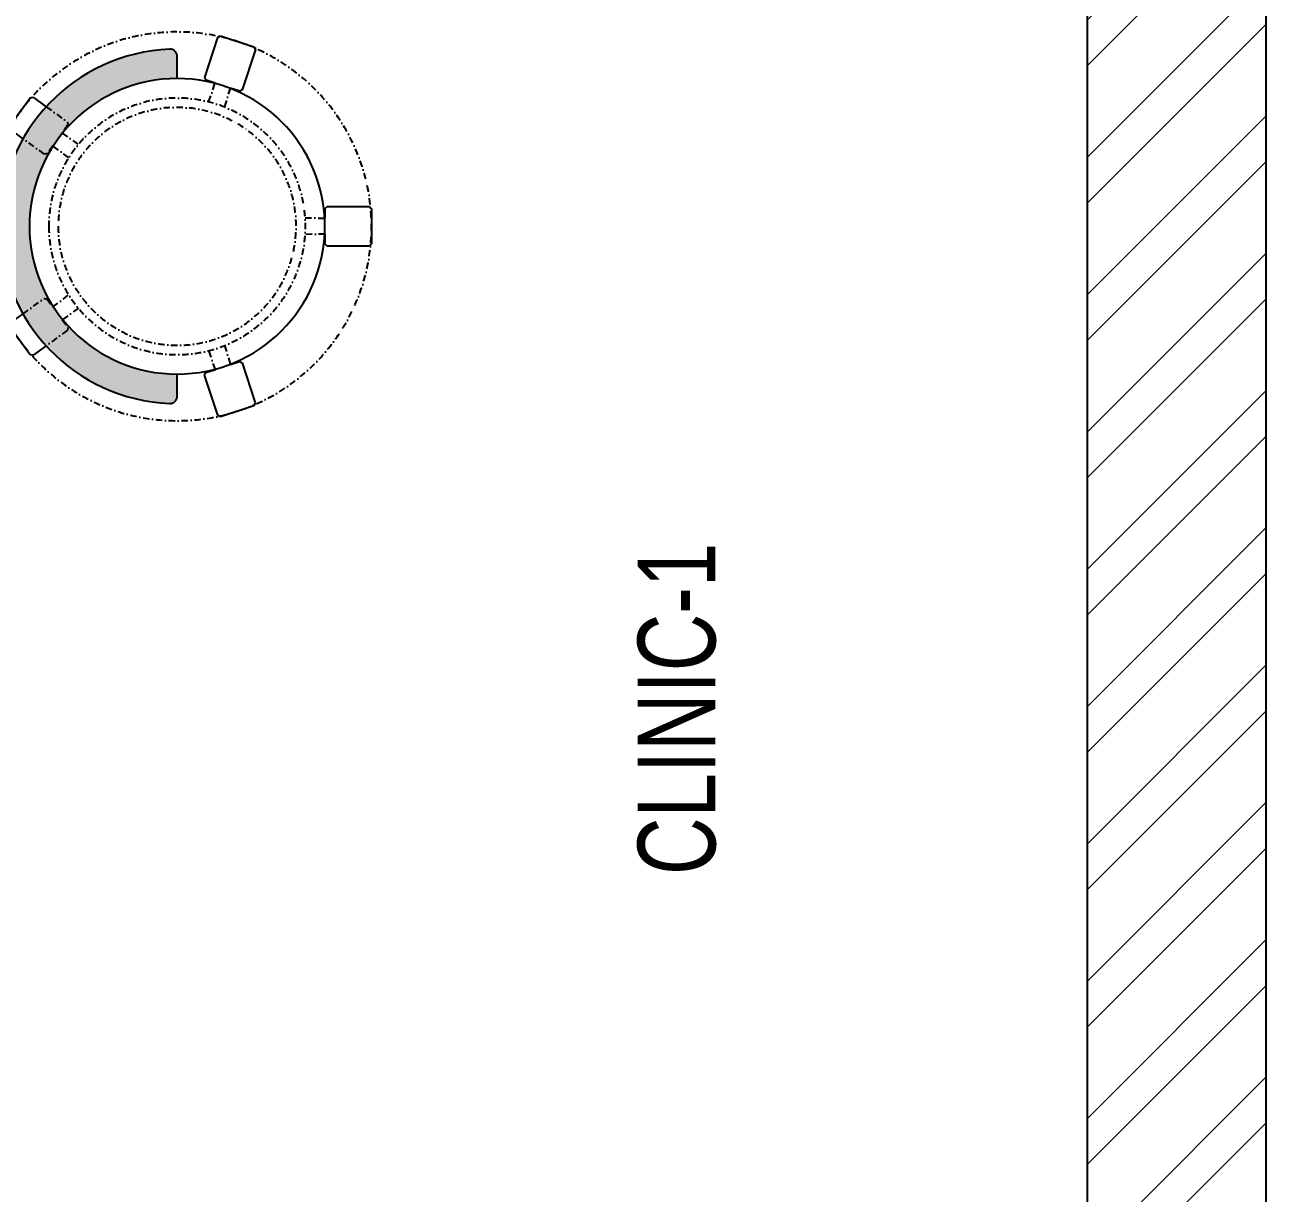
# Model space of a CAD drawing. Header units: feet. Extents: x 9123298 to 9130558, y -5938013 to -5926771.
# Drawn here: x 9128962 to 9130558, y -5929558 to -5928055 of the extents above; entities that cross this region are included whole.
import ezdxf

# ---------------------------------------------------------------- set-up
doc = ezdxf.new("R2010")
doc.units = ezdxf.units.FT
doc.header["$LTSCALE"] = 33
doc.header["$MEASUREMENT"] = 0
doc.linetypes.add('DASHDOT2', pattern=[0.5, 0.25, -0.125, 0, -0.125])
doc.layers.add('A-WALL', color=1, linetype='Continuous')
for name, color, linetype, lineweight in [('HATCH', 9, 'Continuous', 9), ('LENS-DIM', 252, 'Continuous', 5), ('LENS-FURNITURE', 13, 'Continuous', 9), ('LENS_TEXT', 31, 'Continuous', 5), ('LN-ELEVATION-1', 81, 'Continuous', 25), ('LN-HATCH', 251, 'Continuous', 0)]:
    doc.layers.add(name, color=color, linetype=linetype, lineweight=lineweight)
doc.styles.get("Standard").update_dxf_attribs({"font": 'GILC____.TTF'})

# ---------------------------------------------------------------- blocks, each defined once
blk = doc.blocks.new('A$Cf1aa3ac2')
at = {"layer": 'LN-HATCH'}
h = blk.add_hatch(dxfattribs=at)
h.set_pattern_fill('ANSI32', color=256, scale=333, angle=180)
h.set_pattern_definition([(225, (-6966311.213605901, 5286430.090789736), (88.29995930067012, -88.29995930067015), []), (225, (-6966370.080245335, 5286430.090789736), (88.29995930067012, -88.29995930067015), [])])
h.paths.add_polyline_path([(1751.779524275101, -1765.048201794736), (1221.779524275102, -1765.048201794736), (1221.779524275102, -2045.048201794736), (1751.779524275101, -2045.048201794736)])
h.paths.add_polyline_path([(-4398.220475724898, -1775.048201794736), (-4808.220475724898, -1775.048201794736), (-4808.220475724898, -2045.048201794736), (-4398.220475724898, -2045.048201794736)])
h.paths.add_polyline_path([(-4888.220475724899, 1674.951798205264), (-5118.220475724898, 1674.951798205264), (-5118.220475724898, -1300.048201794736), (-4888.220475724899, -1300.048201794736)])
h.paths.add_polyline_path([(-4893.220475724898, 7799.951798205263), (-5118.220475724898, 7799.951798205263), (-5118.220475724898, 2674.951798205264), (-4893.220475724898, 2674.951798205264)])
h.paths.add_polyline_path([(2141.779524275102, 1714.951798205264), (1911.779524275102, 1714.951798205264), (1911.779524275102, -1270.048201794736), (2141.779524275102, -1270.048201794736)])
h.paths.add_polyline_path([(2141.779524275102, 7799.951798205263), (1911.779524275102, 7799.951798205263), (1911.779524275102, 2714.951798205264), (2141.779524275102, 2714.951798205264)])
h.paths.add_polyline_path([(1766.779524275102, 8274.951798205262), (-1746.220475724898, 8274.951798205262), (-1746.220475724898, 8044.951798205264), (1766.779524275102, 8044.951798205264)])
h.paths.add_polyline_path([(-2763.220475724899, 8274.951798205262), (-4738.220475724898, 8274.951798205262), (-4738.220475724898, 8044.951798205264), (-2763.220475724899, 8044.951798205264)])
at = {"layer": 'A-WALL'}
for p, q in [((2141.779524275102, -2045.048201794736), (2141.779524275102, 8274.951798205262)), ((1911.779524275102, 2714.951798205264), (1911.779524275102, 7799.951798205263))]:
    blk.add_line(p, q, dxfattribs=at)
blk = doc.blocks.new('DR STOOL')
at = {"layer": 'HATCH'}
h = blk.add_hatch(dxfattribs=at)
h.set_pattern_fill('ANSI36', color=250, angle=-90.00000000000001)
h.set_pattern_definition([(315, (-227.8099174643867, 917.3997257252777), (6.173926083235043, -1.683798022700468), [7.9375, -1.587499999999999, 0, -1.587499999999999])])
edge = h.paths.add_edge_path()
edge.add_line((-190.0000000041909, 4.511094e-10), (-218.6899174675346, 4.511094e-10))
edge.add_arc((-218.6899174670689, 9.120000000388245), 9.119999999940092, 177.6119845363388, 269.9999999996136, ccw=False)
edge.add_arc((-1.8626451e-09, 3.565219e-10), 228.000000002257, 2.3880154632688004, 177.6119845367313, ccw=False)
edge.add_arc((218.6899174633436, 9.120000000497384), 9.120000000051716, -90.00000000034493, 2.3880154629299, ccw=False)
edge.add_line((218.6899174633436, 4.511094e-10), (190, 4.511094e-10))
edge.add_arc((-1.8626451e-09, 4.511094e-10), 190.000000001979, -1.27e-14, 180)
at = {"layer": 'LN-ELEVATION-1', "color": 1, "ltscale": 100}
for p, q in [((-128.6221585394814, 215.4841044476634), (-165.2704676063731, 189.0243927398114)), ((-124.7228340068832, 214.8545704018979), (-128.6221585394814, 215.4841044476634)), ((-112.6981821293011, 198.1996966340157), (-124.7228340068832, 214.8545704018979)), ((124.7553772013634, 214.9803744515593), (112.5488144652918, 198.2845540212292)), ((128.7014972954057, 215.5933048763618), (124.7553772013634, 214.9803744515593)), ((128.7014972954057, 215.5933048763618), (124.7553772013634, 214.9803744515593)), ((165.1911288509145, 188.915192311113), (128.7014972954057, 215.5933048763618)), ((165.1911288509145, 188.915192311113), (128.7014972954057, 215.5933048763618)), ((-165.2704676063731, 189.0243927398114), (-165.9069543029182, 185.0820035930228)), ((-165.9069543029182, 185.0820035930228), (-153.8003208162263, 168.3135803133482)), ((153.6734594982117, 168.4294150282658), (165.7973639420234, 185.0121775862135)), ((165.7973639420234, 185.0121775862135), (165.1911288509145, 188.915192311113)), ((165.7973639420234, 185.0121775862135), (165.1911288509145, 188.915192311113)), ((-191.2928382232785, -35.45407700946089), (-242.9550312487409, -52.24013893969095)), ((-187.9259491492994, -37.1695928365807), (-191.2928382232785, -35.45407700946089)), ((-184.1424400564283, -48.81403796559607), (-187.9259491492994, -37.1695928365807)), ((188.0651108901948, -36.96233201187715), (184.0504167033359, -49.19388854173303)), ((191.3981811110861, -35.27656588272658), (188.0651108901948, -36.96233201187715)), ((243.0100176925771, -52.21682526778022), (191.3981811110861, -35.27656588272658)), ((-242.9550312487409, -52.24013893969095), (-244.7482102331705, -55.75945052818861)), ((-244.7482102331705, -55.75945052818861), (-230.7800458371639, -98.74904560100549)), ((230.715890809428, -98.7280946081737), (244.8123673382215, -55.78040257930116)), ((244.8123673382215, -55.78040257930116), (243.0100176925771, -52.21682526778022)), ((-173.8639617776498, -80.4479453730819), (-177.8421125086024, -68.2044548037811)), ((177.6922140880488, -68.56540505095472), (173.8739495249465, -80.1985000452405)), ((-227.2218665438704, -100.5620286722478), (-175.5596735184081, -83.7759667420105)), ((-175.5596735184081, -83.7759667420105), (-173.8639617776498, -80.4479453730819)), ((173.8739495249465, -80.1985000452405), (175.5794035866856, -83.5704969359358)), ((175.5794035866856, -83.5704969359358), (227.1912401677109, -100.5107563209894)), ((-230.7800458371639, -98.74904560100549), (-227.2218665438704, -100.5620286722478)), ((227.1912401677109, -100.5107563209894), (230.715890809428, -98.7280946081737)), ((-22.72193054761737, -190.2142363802995), (-25.39390889601782, -192.886214728569)), ((-10.47823652112856, -190.2142363802995), (-22.72193054761737, -190.2142363802995)), ((22.78362171910703, -190.2142363802995), (9.910054048988968, -190.2142363802995)), ((25.42475448176265, -192.8553691428751), (22.78362171910703, -190.2142363802995)), ((-25.39390889601782, -192.886214728569), (-25.39390889601782, -247.2070584567482)), ((25.42475448176265, -247.1762128710543), (25.42475448176265, -192.8553691428751)), ((-25.39390889601782, -247.2070584567482), (-22.60096735274419, -250)), ((-22.60096735274419, -250), (22.60096735274419, -250)), ((22.60096735274419, -250), (25.42475448176265, -247.1762128710543))]:
    blk.add_line(p, q, dxfattribs=at)
at = {"layer": 'LN-ELEVATION-1', "linetype": 'DASHDOT2'}
for p, q in [((-92.92521573789418, 170.8129362839827), (-112.6981821293011, 198.1996966340157)), ((112.5488144652918, 198.2845540212292), (92.69529851106927, 171.1294289919315)), ((-153.8003208162263, 168.3135803133482), (-134.1093360339291, 141.0403694751003)), ((-103.4542870586738, 159.9154408004979), (-93.52748446213081, 167.0824927485227)), ((-88.15393704269081, 139.4771787207864), (-103.4542870586738, 159.9154408004979)), ((-93.52748446213081, 167.0824927485227), (-92.92521573789418, 170.8129362839827)), ((103.6608748426661, 159.8406005539291), (88.19885099539533, 139.4487815762331)), ((92.69529851106927, 171.1294289919315), (93.26858203159645, 167.4385604566923)), ((93.26858203159645, 167.4385604566923), (103.6608748426661, 159.8406005539291)), ((133.7372852512635, 141.1612321265929), (153.6734594982117, 168.4294150282658)), ((-130.4219571123831, 140.4450534014686), (-119.9844727469608, 147.9808124662595)), ((-119.9844727469608, 147.9808124662595), (-105.3687285655178, 126.9741353208374)), ((105.4096150295809, 126.94019481352), (120.1194891873747, 147.8074627162714)), ((120.1194891873747, 147.8074627162714), (130.0033113472163, 140.5812532722048)), ((-134.1093360339291, 141.0403694751003), (-130.4219571123831, 140.4450534014686)), ((130.0033113472163, 140.5812532722048), (133.7372852512635, 141.1612321265929)), ((-159.954806596972, -40.49024384317454), (-184.1424400564283, -48.81403796559607)), ((184.0504167033359, -49.19388854173303), (159.8786162491887, -40.79004861696012)), ((-177.8421125086024, -68.2044548037811), (-153.4148110738024, -60.73628028803068)), ((153.3006618716754, -61.02382378749462), (177.6922140880488, -68.56540505095472)), ((-10.92024635523557, -164.6382343793375), (-10.47823652112856, -190.2142363802995)), ((9.910054048988968, -190.2142363802995), (10.35584833659231, -164.674698740353))]:
    blk.add_line(p, q, dxfattribs=at)
at = {"layer": 'LN-ELEVATION-1', "color": 1, "ltscale": 100}
blk.add_lwpolyline([(-190.0000000023283, 0), (-218.6899174656719, 0, -0.4264743413925903), (-227.8019973598421, 9.5, -0.959166304662544), (227.8019973593764, 9.5, -0.4264743413925903), (218.6899174647406, 0), (190.0000000013969, 0)], format="xyb", dxfattribs=at)
at = {"layer": 'LN-ELEVATION-1', "linetype": 'DASHDOT2'}
for radius in [250, 165, 153]:
    blk.add_circle((0, 0), radius, dxfattribs=at)
at = {"layer": 'LN-ELEVATION-1', "color": 1, "ltscale": 100}
blk.add_circle((0, 0), 190, dxfattribs=at)

msp = doc.modelspace()

# ---------------------------------------------------------------- block references
at = {"layer": 'LENS-DIM', "color": 2}
msp.add_blockref('A$Cf1aa3ac2', (9128416.54999265, -5935046.210330269), dxfattribs=at)
at = {"layer": 'LENS-FURNITURE', "xscale": -1, "rotation": 90}
msp.add_blockref('DR STOOL', (9129157.55542854, -5928314.39797816), dxfattribs=at)

# ---------------------------------------------------------------- texts
at = {"layer": 'LENS_TEXT', "linetype": 'Continuous', "ltscale": 3, "insert": (9129800.653883362, -5928935.033377089), "char_height": 100, "attachment_point": 5, "rotation": 90.00000000000001}
msp.add_mtext_dynamic_manual_height_columns('CLINIC-1', width=930.4951690917121, gutter_width=0.9999999999999992, heights=[0], dxfattribs=at)

doc.saveas('drawing.dxf')
